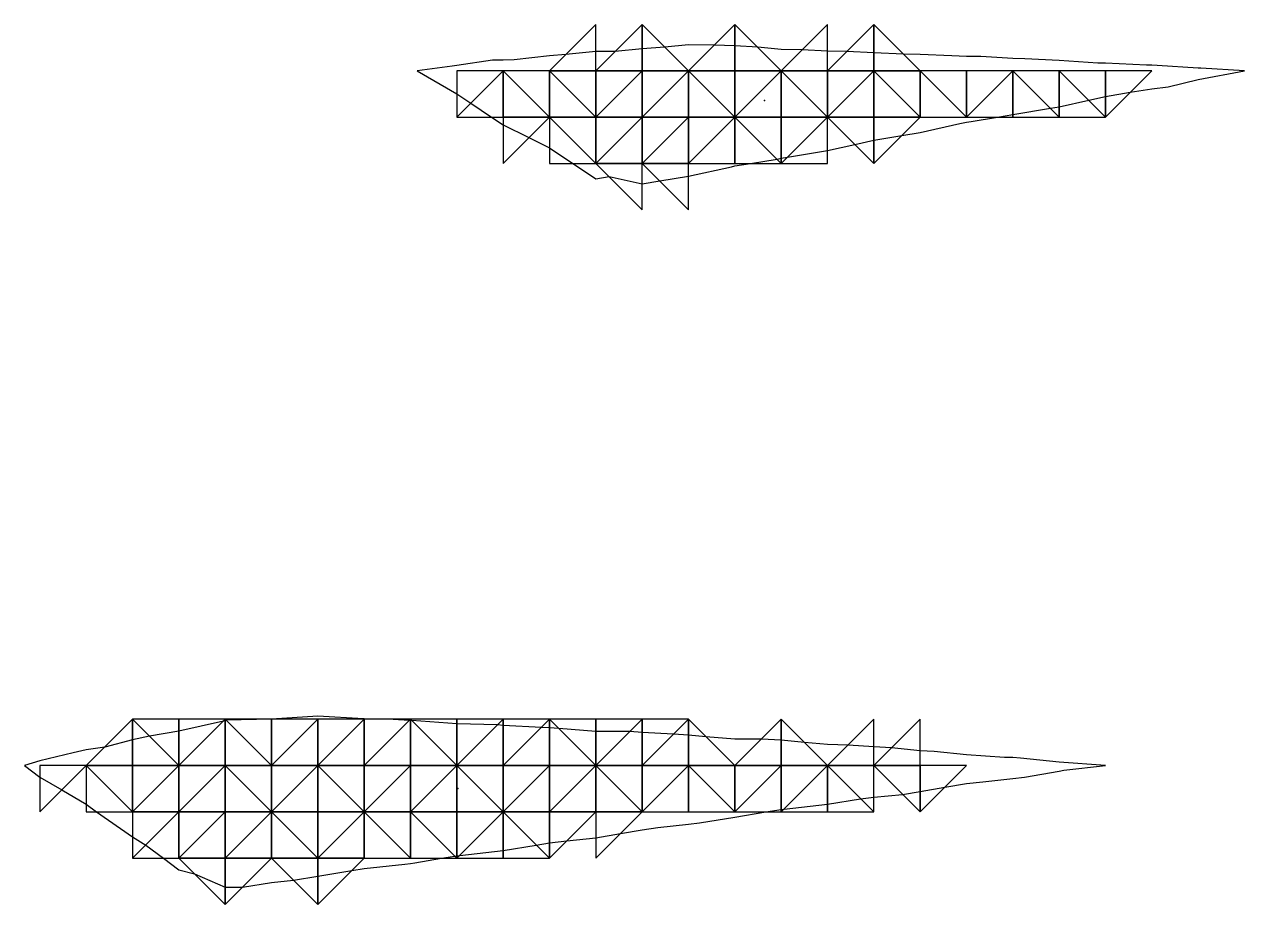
# Model space of a CAD drawing. Header units: metres. Extents: x 4732344 to 4732577, y 2266116 to 2266284.
# Drawn here: x 4732453.61 to 4732466.78, y 2266245.23 to 2266254.73 of the extents above; entities that cross this region are included whole.
import ezdxf

# ---------------------------------------------------------------- set-up
doc = ezdxf.new("R2010")
doc.units = ezdxf.units.M
doc.layers.add('TIN', color=5, linetype='Continuous')

msp = doc.modelspace()

# ---------------------------------------------------------------- linework, layer by layer
at = {"layer": 'lleno', "color": 3}
for points in [[(4732458.229, 2266254.285, 1328.01), (4732457.85, 2266254.235, 1328.012), (4732458.279, 2266253.985, 1328), (4732458.429, 2266253.885, 1327.995), (4732458.654, 2266253.735, 1327.988), (4732458.779, 2266253.652, 1327.984), (4732459.057, 2266253.513, 1327.977), (4732459.279, 2266253.402, 1327.972), (4732459.529, 2266253.235, 1327.964), (4732459.679, 2266253.135, 1327.959), (4732459.779, 2266253.068, 1327.956), (4732459.922, 2266253.092, 1327.956), (4732460.279, 2266253.013, 1327.95), (4732460.469, 2266253.045, 1327.95), (4732460.779, 2266253.096, 1327.95), (4732461.243, 2266253.199, 1327.95), (4732461.279, 2266253.207, 1327.95), (4732461.446, 2266253.235, 1327.95), (4732461.734, 2266253.28, 1327.95), (4732461.779, 2266253.291, 1327.95), (4732461.846, 2266253.302, 1327.95), (4732462.279, 2266253.374, 1327.949), (4732462.574, 2266253.44, 1327.95), (4732462.779, 2266253.485, 1327.95), (4732463.079, 2266253.535, 1327.95), (4732463.279, 2266253.568, 1327.95), (4732463.708, 2266253.664, 1327.95), (4732463.779, 2266253.679, 1327.95), (4732463.827, 2266253.687, 1327.95), (4732464.112, 2266253.735, 1327.95), (4732464.279, 2266253.763, 1327.95), (4732464.684, 2266253.83, 1327.95), (4732464.779, 2266253.846, 1327.95), (4732465.097, 2266253.917, 1327.95), (4732465.279, 2266253.957, 1327.95), (4732465.546, 2266254.002, 1327.95), (4732465.779, 2266254.041, 1327.95), (4732465.954, 2266254.06, 1327.949), (4732466.279, 2266254.141, 1327.95), (4732466.779, 2266254.235, 1327.95), (4732466.305, 2266254.261, 1327.954), (4732466.279, 2266254.261, 1327.954), (4732465.835, 2266254.291, 1327.956), (4732465.779, 2266254.294, 1327.957), (4732465.719, 2266254.295, 1327.957), (4732465.279, 2266254.317, 1327.959), (4732465.196, 2266254.318, 1327.96), (4732464.779, 2266254.344, 1327.962), (4732464.406, 2266254.362, 1327.964), (4732464.279, 2266254.368, 1327.965), (4732463.933, 2266254.389, 1327.967), (4732463.779, 2266254.389, 1327.968), (4732463.62, 2266254.394, 1327.969), (4732463.279, 2266254.409, 1327.971), (4732463.1, 2266254.414, 1327.972), (4732462.779, 2266254.428, 1327.974), (4732462.488, 2266254.444, 1327.977), (4732462.279, 2266254.447, 1327.978), (4732462.003, 2266254.459, 1327.98), (4732461.779, 2266254.465, 1327.981), (4732461.525, 2266254.489, 1327.983), (4732461.279, 2266254.503, 1327.984), (4732461.056, 2266254.512, 1327.985), (4732460.779, 2266254.516, 1327.987), (4732460.523, 2266254.491, 1327.99), (4732460.279, 2266254.471, 1327.992), (4732459.988, 2266254.444, 1327.994), (4732459.779, 2266254.444, 1327.996), (4732459.454, 2266254.41, 1327.999), (4732459.279, 2266254.394, 1328.002), (4732458.898, 2266254.354, 1328.005), (4732458.779, 2266254.35, 1328.005), (4732458.664, 2266254.35, 1328.006), (4732458.279, 2266254.292, 1328.009), (4732458.229, 2266254.285, 1328.01)], [(4732459.467, 2266245.922, 1327.95), (4732459.779, 2266245.957, 1327.95), (4732460.046, 2266246.002, 1327.95), (4732460.279, 2266246.041, 1327.95), (4732460.446, 2266246.068, 1327.95), (4732460.779, 2266246.103, 1327.95), (4732460.898, 2266246.116, 1327.95), (4732461.279, 2266246.179, 1327.95), (4732461.612, 2266246.235, 1327.95), (4732461.779, 2266246.261, 1327.95), (4732461.81, 2266246.266, 1327.95), (4732462.279, 2266246.318, 1327.95), (4732462.636, 2266246.378, 1327.95), (4732462.779, 2266246.393, 1327.95), (4732463.089, 2266246.425, 1327.949), (4732463.279, 2266246.457, 1327.95), (4732463.546, 2266246.502, 1327.95), (4732463.779, 2266246.541, 1327.951), (4732463.954, 2266246.56, 1327.951), (4732464.279, 2266246.596, 1327.951), (4732464.404, 2266246.61, 1327.951), (4732464.779, 2266246.676, 1327.951), (4732464.829, 2266246.685, 1327.951), (4732465.279, 2266246.735, 1327.95), (4732464.779, 2266246.771, 1327.954), (4732464.36, 2266246.816, 1327.958), (4732464.279, 2266246.821, 1327.958), (4732464.19, 2266246.824, 1327.959), (4732463.779, 2266246.852, 1327.962), (4732463.431, 2266246.887, 1327.964), (4732463.279, 2266246.896, 1327.966), (4732462.97, 2266246.926, 1327.968), (4732462.779, 2266246.938, 1327.97), (4732462.5, 2266246.956, 1327.972), (4732462.279, 2266246.962, 1327.973), (4732462.029, 2266246.985, 1327.974), (4732461.779, 2266247.008, 1327.974), (4732461.565, 2266247.021, 1327.975), (4732461.279, 2266247.021, 1327.977), (4732460.967, 2266247.047, 1327.978), (4732460.779, 2266247.064, 1327.978), (4732460.617, 2266247.073, 1327.979), (4732460.279, 2266247.092, 1327.98), (4732460.147, 2266247.103, 1327.981), (4732459.779, 2266247.103, 1327.983), (4732459.379, 2266247.135, 1327.984), (4732459.279, 2266247.143, 1327.985), (4732459.191, 2266247.147, 1327.985), (4732458.779, 2266247.169, 1327.987), (4732458.718, 2266247.174, 1327.987), (4732458.279, 2266247.185, 1327.989), (4732457.793, 2266247.221, 1327.991), (4732457.779, 2266247.222, 1327.991), (4732457.767, 2266247.223, 1327.991), (4732457.529, 2266247.235, 1327.992), (4732457.279, 2266247.241, 1327.993), (4732457.273, 2266247.241, 1327.993), (4732456.779, 2266247.268, 1327.995), (4732456.279, 2266247.235, 1327.998), (4732456.279, 2266247.235, 1327.998), (4732455.79, 2266247.224, 1328.001), (4732455.779, 2266247.221, 1328.001), (4732455.76, 2266247.216, 1328.001), (4732455.279, 2266247.106, 1328.006), (4732454.962, 2266247.052, 1328.009), (4732454.779, 2266247.014, 1328.01), (4732454.479, 2266246.935, 1328.012), (4732454.279, 2266246.907, 1328.012), (4732454.14, 2266246.874, 1328.012), (4732453.779, 2266246.787, 1328.011), (4732453.612, 2266246.735, 1328.01), (4732453.779, 2266246.61, 1328.004), (4732454.016, 2266246.472, 1327.998), (4732454.279, 2266246.318, 1327.991), (4732454.39, 2266246.235, 1327.987), (4732454.779, 2266245.966, 1327.976), (4732454.922, 2266245.878, 1327.972), (4732455.112, 2266245.735, 1327.966), (4732455.279, 2266245.61, 1327.96), (4732455.446, 2266245.568, 1327.958), (4732455.779, 2266245.422, 1327.951), (4732455.967, 2266245.422, 1327.95), (4732456.279, 2266245.472, 1327.95), (4732456.517, 2266245.497, 1327.95), (4732456.779, 2266245.541, 1327.95), (4732457.146, 2266245.602, 1327.951), (4732457.279, 2266245.624, 1327.951), (4732457.717, 2266245.672, 1327.95), (4732457.779, 2266245.679, 1327.95), (4732457.827, 2266245.687, 1327.95), (4732458.112, 2266245.735, 1327.951), (4732458.255, 2266245.759, 1327.951), (4732458.279, 2266245.761, 1327.951), (4732458.31, 2266245.766, 1327.951), (4732458.779, 2266245.818, 1327.95), (4732459.136, 2266245.878, 1327.95), (4732459.279, 2266245.902, 1327.95), (4732459.467, 2266245.922, 1327.95)]]:
    msp.add_polyline3d(points, dxfattribs=at)
at = {"layer": 'lleno_centroid', "color": 2}
for p in [(4732461.6, 2266253.912, 1327.974), (4732458.289, 2266246.488, 1327.977)]:
    msp.add_point(p, dxfattribs=at)
at = {"layer": 'TIN', "color": 5}
for points in [[(4732459.279, 2266254.235, 0.121), (4732459.779, 2266254.235, 0.128), (4732459.779, 2266254.735, 0.061)], [(4732459.779, 2266254.235, 0.128), (4732460.279, 2266254.235, 0.135), (4732460.279, 2266254.735, 0.061)], [(4732460.779, 2266254.235, 0.141), (4732460.279, 2266254.735, 0.061), (4732460.279, 2266254.235, 0.135)], [(4732460.779, 2266254.235, 0.141), (4732461.279, 2266254.235, 0.138), (4732461.279, 2266254.735, 0.067)], [(4732461.279, 2266254.735, 0.067), (4732461.279, 2266254.235, 0.138), (4732461.779, 2266254.235, 0.134)], [(4732462.279, 2266254.735, 0.058), (4732461.779, 2266254.235, 0.134), (4732462.279, 2266254.235, 0.131)], [(4732462.279, 2266254.235, 0.131), (4732462.779, 2266254.235, 0.127), (4732462.779, 2266254.735, 0.057)], [(4732462.779, 2266254.735, 0.057), (4732462.779, 2266254.235, 0.127), (4732463.279, 2266254.235, 0.124)], [(4732458.779, 2266254.235, 0.114), (4732458.279, 2266253.735, 0.094), (4732458.779, 2266253.735, 0.102)], [(4732458.279, 2266254.235, 0.106), (4732458.279, 2266253.735, 0.094), (4732458.779, 2266254.235, 0.114)], [(4732458.779, 2266253.735, 0.102), (4732459.279, 2266253.735, 0.108), (4732458.779, 2266254.235, 0.114)], [(4732459.279, 2266253.735, 0.108), (4732459.279, 2266254.235, 0.121), (4732458.779, 2266254.235, 0.114)], [(4732459.779, 2266253.735, 0.116), (4732459.779, 2266254.235, 0.128), (4732459.279, 2266254.235, 0.121)], [(4732459.279, 2266254.235, 0.121), (4732459.279, 2266253.735, 0.108), (4732459.779, 2266253.735, 0.116)], [(4732460.279, 2266254.235, 0.135), (4732459.779, 2266254.235, 0.128), (4732459.779, 2266253.735, 0.116)], [(4732459.779, 2266253.735, 0.116), (4732460.279, 2266253.735, 0.124), (4732460.279, 2266254.235, 0.135)], [(4732460.779, 2266254.235, 0.141), (4732460.279, 2266253.735, 0.124), (4732460.779, 2266253.735, 0.123)], [(4732460.779, 2266254.235, 0.141), (4732460.279, 2266254.235, 0.135), (4732460.279, 2266253.735, 0.124)], [(4732460.779, 2266254.235, 0.141), (4732461.279, 2266253.735, 0.12), (4732461.279, 2266254.235, 0.138)], [(4732460.779, 2266253.735, 0.123), (4732461.279, 2266253.735, 0.12), (4732460.779, 2266254.235, 0.141)], [(4732461.779, 2266254.235, 0.134), (4732461.279, 2266253.735, 0.12), (4732461.779, 2266253.735, 0.116)], [(4732461.279, 2266254.235, 0.138), (4732461.279, 2266253.735, 0.12), (4732461.779, 2266254.235, 0.134)], [(4732461.779, 2266253.735, 0.116), (4732462.279, 2266253.735, 0.113), (4732461.779, 2266254.235, 0.134)], [(4732461.779, 2266254.235, 0.134), (4732462.279, 2266253.735, 0.113), (4732462.279, 2266254.235, 0.131)], [(4732462.279, 2266254.235, 0.131), (4732462.279, 2266253.735, 0.113), (4732462.779, 2266254.235, 0.127)], [(4732462.279, 2266253.735, 0.113), (4732462.779, 2266253.735, 0.109), (4732462.779, 2266254.235, 0.127)], [(4732463.279, 2266253.735, 0.106), (4732463.279, 2266254.235, 0.124), (4732462.779, 2266254.235, 0.127)], [(4732462.779, 2266254.235, 0.127), (4732462.779, 2266253.735, 0.109), (4732463.279, 2266253.735, 0.106)], [(4732463.779, 2266253.735, 0.102), (4732463.779, 2266254.235, 0.121), (4732463.279, 2266254.235, 0.124)], [(4732463.779, 2266253.735, 0.102), (4732463.279, 2266254.235, 0.124), (4732463.279, 2266253.735, 0.106)], [(4732464.279, 2266253.735, 0.099), (4732464.279, 2266254.235, 0.117), (4732463.779, 2266253.735, 0.102)], [(4732464.279, 2266254.235, 0.117), (4732463.779, 2266254.235, 0.121), (4732463.779, 2266253.735, 0.102)], [(4732464.779, 2266253.735, 0.096), (4732464.279, 2266254.235, 0.117), (4732464.279, 2266253.735, 0.099)], [(4732464.779, 2266254.235, 0.114), (4732464.279, 2266254.235, 0.117), (4732464.779, 2266253.735, 0.096)], [(4732464.779, 2266254.235, 0.114), (4732464.779, 2266253.735, 0.096), (4732465.279, 2266253.735, 0.092)], [(4732465.279, 2266253.735, 0.092), (4732465.279, 2266254.235, 0.11), (4732464.779, 2266254.235, 0.114)], [(4732465.279, 2266254.235, 0.11), (4732465.279, 2266253.735, 0.092), (4732465.779, 2266254.235, 0.107)], [(4732458.779, 2266253.235, 0.09), (4732459.279, 2266253.735, 0.108), (4732458.779, 2266253.735, 0.102)], [(4732459.779, 2266253.235, 0.104), (4732459.279, 2266253.735, 0.108), (4732459.279, 2266253.235, 0.096)], [(4732459.779, 2266253.735, 0.116), (4732459.279, 2266253.735, 0.108), (4732459.779, 2266253.235, 0.104)], [(4732459.779, 2266253.235, 0.104), (4732460.279, 2266253.235, 0.108), (4732460.279, 2266253.735, 0.124)], [(4732459.779, 2266253.235, 0.104), (4732460.279, 2266253.735, 0.124), (4732459.779, 2266253.735, 0.116)], [(4732460.779, 2266253.735, 0.123), (4732460.279, 2266253.735, 0.124), (4732460.279, 2266253.235, 0.108)], [(4732460.279, 2266253.235, 0.108), (4732460.779, 2266253.235, 0.105), (4732460.779, 2266253.735, 0.123)], [(4732460.779, 2266253.735, 0.123), (4732460.779, 2266253.235, 0.105), (4732461.279, 2266253.735, 0.12)], [(4732461.279, 2266253.735, 0.12), (4732460.779, 2266253.235, 0.105), (4732461.279, 2266253.235, 0.101)], [(4732461.279, 2266253.735, 0.12), (4732461.779, 2266253.235, 0.098), (4732461.779, 2266253.735, 0.116)], [(4732461.279, 2266253.235, 0.101), (4732461.779, 2266253.235, 0.098), (4732461.279, 2266253.735, 0.12)], [(4732461.779, 2266253.735, 0.116), (4732461.779, 2266253.235, 0.098), (4732462.279, 2266253.735, 0.113)], [(4732462.279, 2266253.735, 0.113), (4732461.779, 2266253.235, 0.098), (4732462.279, 2266253.235, 0.095)], [(4732462.779, 2266253.235, 0.091), (4732462.779, 2266253.735, 0.109), (4732462.279, 2266253.735, 0.113)], [(4732463.279, 2266253.735, 0.106), (4732462.779, 2266253.735, 0.109), (4732462.779, 2266253.235, 0.091)], [(4732459.779, 2266253.235, 0.104), (4732460.279, 2266252.735, 0.09), (4732460.279, 2266253.235, 0.108)], [(4732460.779, 2266253.235, 0.105), (4732460.279, 2266253.235, 0.108), (4732460.779, 2266252.735, 0.087)], [(4732454.779, 2266246.735, 0.119), (4732454.779, 2266247.235, 0.085), (4732454.279, 2266246.735, 0.11)], [(4732454.779, 2266246.735, 0.119), (4732455.279, 2266246.735, 0.126), (4732454.779, 2266247.235, 0.085)], [(4732454.779, 2266247.235, 0.085), (4732455.279, 2266246.735, 0.126), (4732455.279, 2266247.235, 0.091)], [(4732455.279, 2266246.735, 0.126), (4732455.779, 2266247.235, 0.099), (4732455.279, 2266247.235, 0.091)], [(4732455.779, 2266246.735, 0.135), (4732455.779, 2266247.235, 0.099), (4732455.279, 2266246.735, 0.126)], [(4732456.279, 2266246.735, 0.143), (4732455.779, 2266247.235, 0.099), (4732455.779, 2266246.735, 0.135)], [(4732456.279, 2266246.735, 0.143), (4732456.279, 2266247.235, 0.1), (4732455.779, 2266247.235, 0.099)], [(4732456.779, 2266247.235, 0.106), (4732456.279, 2266247.235, 0.1), (4732456.279, 2266246.735, 0.143)], [(4732456.279, 2266246.735, 0.143), (4732456.779, 2266246.735, 0.143), (4732456.779, 2266247.235, 0.106)], [(4732456.779, 2266246.735, 0.143), (4732457.279, 2266246.735, 0.141), (4732457.279, 2266247.235, 0.101)], [(4732456.779, 2266246.735, 0.143), (4732457.279, 2266247.235, 0.101), (4732456.779, 2266247.235, 0.106)], [(4732457.779, 2266247.235, 0.099), (4732457.279, 2266247.235, 0.101), (4732457.279, 2266246.735, 0.141)], [(4732457.279, 2266246.735, 0.141), (4732457.779, 2266246.735, 0.138), (4732457.779, 2266247.235, 0.099)], [(4732458.279, 2266246.735, 0.136), (4732458.279, 2266247.235, 0.096), (4732457.779, 2266247.235, 0.099)], [(4732457.779, 2266247.235, 0.099), (4732457.779, 2266246.735, 0.138), (4732458.279, 2266246.735, 0.136)], [(4732458.279, 2266246.735, 0.136), (4732458.779, 2266246.735, 0.133), (4732458.779, 2266247.235, 0.095)], [(4732458.779, 2266247.235, 0.095), (4732458.279, 2266247.235, 0.096), (4732458.279, 2266246.735, 0.136)], [(4732459.279, 2266247.235, 0.093), (4732458.779, 2266246.735, 0.133), (4732459.279, 2266246.735, 0.131)], [(4732458.779, 2266247.235, 0.095), (4732458.779, 2266246.735, 0.133), (4732459.279, 2266247.235, 0.093)], [(4732459.779, 2266247.235, 0.09), (4732459.279, 2266247.235, 0.093), (4732459.779, 2266246.735, 0.128)], [(4732459.779, 2266246.735, 0.128), (4732459.279, 2266247.235, 0.093), (4732459.279, 2266246.735, 0.131)], [(4732459.779, 2266246.735, 0.128), (4732460.279, 2266246.735, 0.125), (4732460.279, 2266247.235, 0.09)], [(4732460.279, 2266247.235, 0.09), (4732459.779, 2266247.235, 0.09), (4732459.779, 2266246.735, 0.128)], [(4732460.279, 2266246.735, 0.125), (4732460.779, 2266247.235, 0.088), (4732460.279, 2266247.235, 0.09)], [(4732460.779, 2266246.735, 0.123), (4732460.779, 2266247.235, 0.088), (4732460.279, 2266246.735, 0.125)], [(4732460.779, 2266246.735, 0.123), (4732461.279, 2266246.735, 0.12), (4732460.779, 2266247.235, 0.088)], [(4732461.279, 2266246.735, 0.12), (4732461.779, 2266246.735, 0.118), (4732461.779, 2266247.235, 0.085)], [(4732462.279, 2266246.735, 0.115), (4732461.779, 2266247.235, 0.085), (4732461.779, 2266246.735, 0.118)], [(4732462.279, 2266246.735, 0.115), (4732462.779, 2266246.735, 0.113), (4732462.779, 2266247.235, 0.081)], [(4732463.279, 2266246.735, 0.11), (4732463.279, 2266247.235, 0.079), (4732462.779, 2266246.735, 0.113)], [(4732453.779, 2266246.235, 0.091), (4732454.279, 2266246.735, 0.11), (4732453.779, 2266246.735, 0.103)], [(4732454.779, 2266246.235, 0.107), (4732454.279, 2266246.735, 0.11), (4732454.279, 2266246.235, 0.098)], [(4732454.779, 2266246.735, 0.119), (4732454.279, 2266246.735, 0.11), (4732454.779, 2266246.235, 0.107)], [(4732454.779, 2266246.235, 0.107), (4732455.279, 2266246.735, 0.126), (4732454.779, 2266246.735, 0.119)], [(4732454.779, 2266246.235, 0.107), (4732455.279, 2266246.235, 0.115), (4732455.279, 2266246.735, 0.126)], [(4732455.279, 2266246.235, 0.115), (4732455.779, 2266246.235, 0.122), (4732455.779, 2266246.735, 0.135)], [(4732455.779, 2266246.735, 0.135), (4732455.279, 2266246.735, 0.126), (4732455.279, 2266246.235, 0.115)], [(4732455.779, 2266246.735, 0.135), (4732455.779, 2266246.235, 0.122), (4732456.279, 2266246.235, 0.128)], [(4732456.279, 2266246.235, 0.128), (4732456.279, 2266246.735, 0.143), (4732455.779, 2266246.735, 0.135)], [(4732456.779, 2266246.735, 0.143), (4732456.279, 2266246.735, 0.143), (4732456.279, 2266246.235, 0.128)], [(4732456.279, 2266246.235, 0.128), (4732456.779, 2266246.235, 0.125), (4732456.779, 2266246.735, 0.143)], [(4732457.279, 2266246.735, 0.141), (4732456.779, 2266246.735, 0.143), (4732457.279, 2266246.235, 0.123)], [(4732456.779, 2266246.735, 0.143), (4732456.779, 2266246.235, 0.125), (4732457.279, 2266246.235, 0.123)], [(4732457.779, 2266246.735, 0.138), (4732457.279, 2266246.735, 0.141), (4732457.279, 2266246.235, 0.123)], [(4732457.279, 2266246.235, 0.123), (4732457.779, 2266246.235, 0.12), (4732457.779, 2266246.735, 0.138)], [(4732457.779, 2266246.235, 0.12), (4732458.279, 2266246.735, 0.136), (4732457.779, 2266246.735, 0.138)], [(4732458.279, 2266246.235, 0.118), (4732458.279, 2266246.735, 0.136), (4732457.779, 2266246.235, 0.12)], [(4732458.279, 2266246.735, 0.136), (4732458.779, 2266246.235, 0.115), (4732458.779, 2266246.735, 0.133)], [(4732458.279, 2266246.235, 0.118), (4732458.779, 2266246.235, 0.115), (4732458.279, 2266246.735, 0.136)], [(4732458.779, 2266246.235, 0.115), (4732459.279, 2266246.235, 0.112), (4732459.279, 2266246.735, 0.131)], [(4732459.279, 2266246.735, 0.131), (4732458.779, 2266246.735, 0.133), (4732458.779, 2266246.235, 0.115)], [(4732459.279, 2266246.235, 0.112), (4732459.779, 2266246.235, 0.11), (4732459.779, 2266246.735, 0.128)], [(4732459.279, 2266246.735, 0.131), (4732459.279, 2266246.235, 0.112), (4732459.779, 2266246.735, 0.128)], [(4732459.779, 2266246.735, 0.128), (4732460.279, 2266246.235, 0.107), (4732460.279, 2266246.735, 0.125)], [(4732459.779, 2266246.235, 0.11), (4732460.279, 2266246.235, 0.107), (4732459.779, 2266246.735, 0.128)], [(4732460.279, 2266246.235, 0.107), (4732460.779, 2266246.235, 0.105), (4732460.779, 2266246.735, 0.123)], [(4732460.779, 2266246.735, 0.123), (4732460.279, 2266246.735, 0.125), (4732460.279, 2266246.235, 0.107)], [(4732460.779, 2266246.735, 0.123), (4732460.779, 2266246.235, 0.105), (4732461.279, 2266246.235, 0.102)], [(4732461.279, 2266246.235, 0.102), (4732461.279, 2266246.735, 0.12), (4732460.779, 2266246.735, 0.123)], [(4732461.279, 2266246.735, 0.12), (4732461.279, 2266246.235, 0.102), (4732461.779, 2266246.735, 0.118)], [(4732461.779, 2266246.735, 0.118), (4732461.279, 2266246.235, 0.102), (4732461.779, 2266246.235, 0.099)], [(4732461.779, 2266246.235, 0.099), (4732462.279, 2266246.235, 0.097), (4732462.279, 2266246.735, 0.115)], [(4732462.279, 2266246.735, 0.115), (4732461.779, 2266246.735, 0.118), (4732461.779, 2266246.235, 0.099)], [(4732462.279, 2266246.235, 0.097), (4732462.779, 2266246.235, 0.094), (4732462.279, 2266246.735, 0.115)], [(4732462.779, 2266246.235, 0.094), (4732462.779, 2266246.735, 0.113), (4732462.279, 2266246.735, 0.115)], [(4732463.279, 2266246.735, 0.11), (4732462.779, 2266246.735, 0.113), (4732463.279, 2266246.235, 0.092)], [(4732463.279, 2266246.235, 0.092), (4732463.779, 2266246.735, 0.107), (4732463.279, 2266246.735, 0.11)], [(4732454.779, 2266245.735, 0.094), (4732455.279, 2266245.735, 0.103), (4732455.279, 2266246.235, 0.115)], [(4732455.279, 2266246.235, 0.115), (4732454.779, 2266246.235, 0.107), (4732454.779, 2266245.735, 0.094)], [(4732455.779, 2266246.235, 0.122), (4732455.279, 2266246.235, 0.115), (4732455.279, 2266245.735, 0.103)], [(4732455.779, 2266245.735, 0.11), (4732455.779, 2266246.235, 0.122), (4732455.279, 2266245.735, 0.103)], [(4732455.779, 2266245.735, 0.11), (4732456.279, 2266245.735, 0.11), (4732456.279, 2266246.235, 0.128)], [(4732456.279, 2266246.235, 0.128), (4732455.779, 2266246.235, 0.122), (4732455.779, 2266245.735, 0.11)], [(4732456.279, 2266246.235, 0.128), (4732456.279, 2266245.735, 0.11), (4732456.779, 2266245.735, 0.107)], [(4732456.779, 2266245.735, 0.107), (4732456.779, 2266246.235, 0.125), (4732456.279, 2266246.235, 0.128)], [(4732456.779, 2266245.735, 0.107), (4732457.279, 2266245.735, 0.104), (4732457.279, 2266246.235, 0.123)], [(4732457.279, 2266246.235, 0.123), (4732456.779, 2266246.235, 0.125), (4732456.779, 2266245.735, 0.107)], [(4732457.279, 2266245.735, 0.104), (4732457.779, 2266245.735, 0.102), (4732457.279, 2266246.235, 0.123)], [(4732457.779, 2266245.735, 0.102), (4732457.779, 2266246.235, 0.12), (4732457.279, 2266246.235, 0.123)], [(4732457.779, 2266246.235, 0.12), (4732458.279, 2266245.735, 0.099), (4732458.279, 2266246.235, 0.118)], [(4732457.779, 2266246.235, 0.12), (4732457.779, 2266245.735, 0.102), (4732458.279, 2266245.735, 0.099)], [(4732458.279, 2266245.735, 0.099), (4732458.779, 2266245.735, 0.097), (4732458.779, 2266246.235, 0.115)], [(4732458.279, 2266246.235, 0.118), (4732458.279, 2266245.735, 0.099), (4732458.779, 2266246.235, 0.115)], [(4732459.279, 2266245.735, 0.094), (4732459.279, 2266246.235, 0.112), (4732458.779, 2266246.235, 0.115)], [(4732458.779, 2266246.235, 0.115), (4732458.779, 2266245.735, 0.097), (4732459.279, 2266245.735, 0.094)], [(4732459.779, 2266246.235, 0.11), (4732459.279, 2266246.235, 0.112), (4732459.279, 2266245.735, 0.094)], [(4732460.279, 2266246.235, 0.107), (4732459.779, 2266246.235, 0.11), (4732459.779, 2266245.735, 0.092)], [(4732455.279, 2266245.735, 0.103), (4732455.779, 2266245.235, 0.094), (4732455.779, 2266245.735, 0.11)], [(4732455.779, 2266245.735, 0.11), (4732455.779, 2266245.235, 0.094), (4732456.279, 2266245.735, 0.11)], [(4732456.779, 2266245.235, 0.089), (4732456.779, 2266245.735, 0.107), (4732456.279, 2266245.735, 0.11)], [(4732457.279, 2266245.735, 0.104), (4732456.779, 2266245.735, 0.107), (4732456.779, 2266245.235, 0.089)]]:
    msp.add_3dface(points, dxfattribs=at)

doc.saveas('drawing.dxf')
